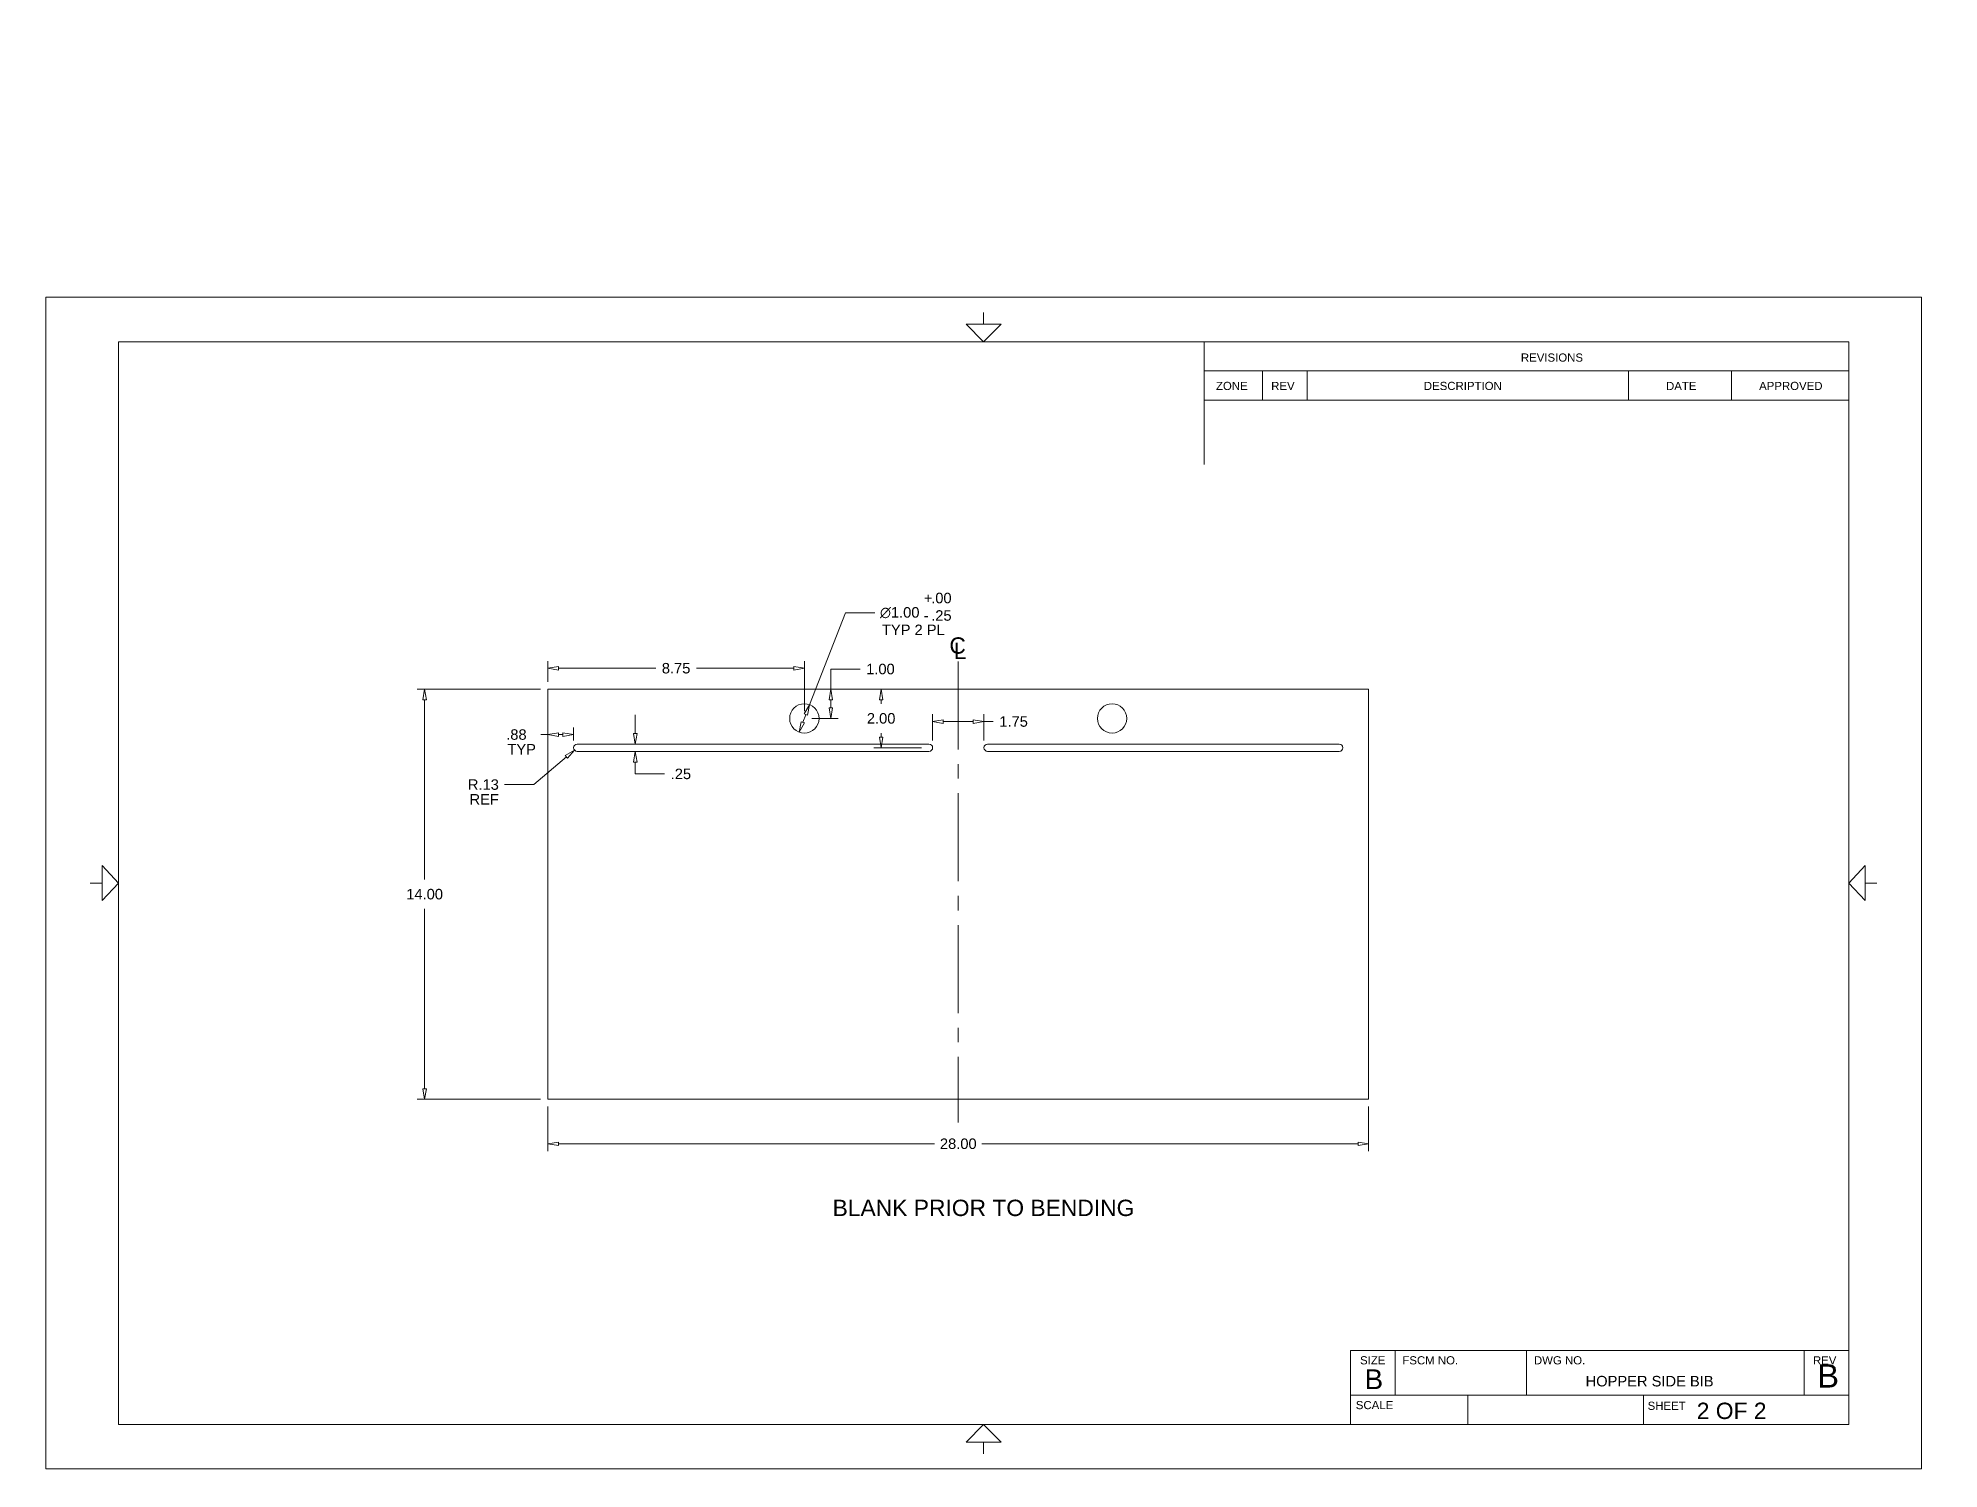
# Model space of a CAD drawing. Header units: inches. Extents: x -0.1 to 16.1, y 0 to 12.2.
import ezdxf

# ---------------------------------------------------------------- set-up
doc = ezdxf.new("R2010")
doc.units = ezdxf.units.IN
doc.header["$MEASUREMENT"] = 0
doc.linetypes.add('CENTER2', pattern=[1.125, 0.75, -0.125, 0.125, -0.125])
for name, color, linetype, lineweight in [('BEND CENTERS', 204, 'CENTER2', 0), ('CONTINUOUS', 7, 'Continuous', 0), ('DIMENSIONS', 7, 'Continuous', 0), ('VISIBLE', 7, 'Continuous', 0)]:
    doc.layers.add(name, color=color, linetype=linetype, lineweight=lineweight)
doc.styles.get("Standard").update_dxf_attribs({"font": 'txt', "height": 0.125})
doc.dimstyles.get("Standard").update_dxf_attribs({"dimtxt": 0.18, "dimasz": 0.18, "dimexe": 0.18, "dimexo": 0.0625, "dimgap": 0.09, "dimtad": 0, "dimtih": 1, "dimtoh": 1, "dimdec": 4, "dimzin": 0, "dimdsep": 46, "dimtxsty": 'Standard', "dimcen": 0.09, "dimadec": 0, "dimazin": 0, "dimtfac": 1, "dimtdec": 4, "dimtofl": 0, "dimtmove": 0, "dimatfit": 3, "dimfxl": 1, "dimtolj": 1, "dimtzin": 0, "dimarcsym": 0})

# ---------------------------------------------------------------- blocks, each defined once
blk = doc.blocks.new('D1')
at = {"layer": 'DIMENSIONS'}
for p, q in [((4.284, 3.092), (4.284, 2.713)), ((11.284, 3.092), (11.284, 2.713)), ((4.374, 2.775), (7.582, 2.775)), ((11.194, 2.775), (7.985, 2.775))]:
    blk.add_line(p, q, dxfattribs=at)
for points in [[(4.284, 2.775), (4.374, 2.79), (4.374, 2.76), (4.284, 2.775)], [(11.284, 2.775), (11.194, 2.76), (11.194, 2.79), (11.284, 2.775)]]:
    blk.add_lwpolyline(points, dxfattribs=at)
at = {"layer": 'DIMENSIONS', "insert": (7.784, 2.775), "char_height": 0.08958, "attachment_point": 5}
for s in ['{\\fArial|b0|i0|c0|p0;28.00}{\\fMS Shell Dlg|b0|i0|c0|p0;\\H0.9444444x;}', '{\\fArial|b0|i0|c0|p0;}', '{\\fArial|b0|i0|c0|p0;}']:
    blk.add_mtext(s, dxfattribs=at)
blk = doc.blocks.new('D2')
at = {"layer": 'DIMENSIONS'}
for p, q in [((4.221, 6.655), (3.169, 6.655)), ((3.232, 6.565), (3.232, 5.03)), ((3.232, 3.245), (3.232, 4.78)), ((4.221, 3.155), (3.169, 3.155))]:
    blk.add_line(p, q, dxfattribs=at)
for points in [[(3.232, 6.655), (3.247, 6.565), (3.217, 6.565), (3.232, 6.655)], [(3.232, 3.155), (3.217, 3.245), (3.247, 3.245), (3.232, 3.155)]]:
    blk.add_lwpolyline(points, dxfattribs=at)
at = {"layer": 'DIMENSIONS', "insert": (3.232, 4.905), "char_height": 0.08958, "attachment_point": 5}
for s in ['{\\fArial|b0|i0|c0|p0;14.00}{\\fMS Shell Dlg|b0|i0|c0|p0;\\H0.9444444x;}', '{\\fArial|b0|i0|c0|p0;}', '{\\fArial|b0|i0|c0|p0;}']:
    blk.add_mtext(s, dxfattribs=at)
blk = doc.blocks.new('D3')
at = {"layer": 'DIMENSIONS'}
for p, q in [((6.516, 6.521), (6.821, 7.307)), ((7.071, 7.307), (6.821, 7.307)), ((6.458, 6.372), (6.484, 6.437))]:
    blk.add_line(p, q, dxfattribs=at)
for points in [[(6.516, 6.521), (6.498, 6.432), (6.47, 6.443), (6.516, 6.521)], [(6.426, 6.288), (6.444, 6.377), (6.472, 6.367), (6.426, 6.288)]]:
    blk.add_lwpolyline(points, dxfattribs=at)
at = {"layer": 'DIMENSIONS', "char_height": 0.08958}
for s, insert, attachment_point in [('{\\fArial|b0|i0|c0|p0;+}{\\fArial|b0|i0|c0|p0;}', (7.49, 7.432), 4), ('{\\fArial|b0|i0|c0|p0;.00}{\\fArial|b0|i0|c0|p0;}', (7.553, 7.432), 4), ('{\\fAlibre Symbols|b0|i0|c0|p0;n}{\\fArial|b0|i0|c0|p0;1.00}{\\fMS Shell Dlg|b0|i0|c0|p0;\\H0.9444444x;}', (7.453, 7.307), 6), ('{\\fArial|b0|i0|c0|p0;}', (7.303, 7.307), 5), ('{\\fArial|b0|i0|c0|p0;.25}{\\fArial|b0|i0|c0|p0;}', (7.553, 7.283), 4), ('{\\fArial|b0|i0|c0|p0;}', (7.705, 7.307), 4), ('{\\fArial|b0|i0|c0|p0;TYP 2 PL}{\\fArial|b0|i0|c0|p0;}', (7.133, 7.161), 4), ('{\\fArial|b0|i0|c0|p0;-}{\\fArial|b0|i0|c0|p0;}', (7.49, 7.283), 4)]:
    blk.add_mtext(s, dxfattribs=dict(at, insert=insert, attachment_point=attachment_point))
blk = doc.blocks.new('D4')
at = {"layer": 'DIMENSIONS'}
for p, q in [((4.284, 6.717), (4.284, 6.895)), ((4.374, 6.833), (5.204, 6.833)), ((6.381, 6.833), (5.551, 6.833)), ((6.471, 6.467), (6.471, 6.895))]:
    blk.add_line(p, q, dxfattribs=at)
for points in [[(4.284, 6.833), (4.374, 6.848), (4.374, 6.818), (4.284, 6.833)], [(6.471, 6.833), (6.381, 6.818), (6.381, 6.848), (6.471, 6.833)]]:
    blk.add_lwpolyline(points, dxfattribs=at)
at = {"layer": 'DIMENSIONS', "insert": (5.377, 6.833), "char_height": 0.08958, "attachment_point": 5}
for s in ['{\\fArial|b0|i0|c0|p0;8.75}{\\fMS Shell Dlg|b0|i0|c0|p0;\\H0.9444444x;}', '{\\fArial|b0|i0|c0|p0;}', '{\\fArial|b0|i0|c0|p0;}']:
    blk.add_mtext(s, dxfattribs=at)
blk = doc.blocks.new('D5')
at = {"layer": 'DIMENSIONS'}
for p, q in [((6.697, 6.826), (6.947, 6.826)), ((6.697, 6.655), (6.697, 6.826)), ((4.346, 6.655), (6.759, 6.655)), ((6.697, 6.495), (6.697, 6.565)), ((6.534, 6.405), (6.759, 6.405))]:
    blk.add_line(p, q, dxfattribs=at)
for points in [[(6.697, 6.655), (6.712, 6.565), (6.682, 6.565), (6.697, 6.655)], [(6.697, 6.405), (6.682, 6.495), (6.712, 6.495), (6.697, 6.405)]]:
    blk.add_lwpolyline(points, dxfattribs=at)
at = {"layer": 'DIMENSIONS', "insert": (7.12, 6.826), "char_height": 0.08958, "attachment_point": 5}
for s in ['{\\fArial|b0|i0|c0|p0;1.00}{\\fMS Shell Dlg|b0|i0|c0|p0;\\H0.9444444x;}', '{\\fArial|b0|i0|c0|p0;}', '{\\fArial|b0|i0|c0|p0;}']:
    blk.add_mtext(s, dxfattribs=at)
blk = doc.blocks.new('D6')
at = {"layer": 'DIMENSIONS'}
for p, q in [((5.029, 6.276), (5.029, 6.436)), ((5.029, 6.033), (5.029, 5.931)), ((5.029, 5.931), (5.279, 5.931))]:
    blk.add_line(p, q, dxfattribs=at)
for points in [[(5.029, 6.186), (5.014, 6.276), (5.044, 6.276), (5.029, 6.186)], [(5.029, 6.123), (5.044, 6.033), (5.014, 6.033), (5.029, 6.123)]]:
    blk.add_lwpolyline(points, dxfattribs=at)
at = {"layer": 'DIMENSIONS', "insert": (5.418, 5.931), "char_height": 0.08958, "attachment_point": 5}
for s in ['{\\fArial|b0|i0|c0|p0;.25}{\\fMS Shell Dlg|b0|i0|c0|p0;\\H0.9444444x;}', '{\\fArial|b0|i0|c0|p0;}', '{\\fArial|b0|i0|c0|p0;}']:
    blk.add_mtext(s, dxfattribs=at)
blk = doc.blocks.new('D7')
at = {"layer": 'DIMENSIONS'}
for p, q in [((7.565, 6.217), (7.565, 6.44)), ((7.655, 6.378), (7.912, 6.378)), ((8.002, 6.217), (8.002, 6.44)), ((8.002, 6.378), (8.082, 6.378)), ((8.082, 6.378), (8.082, 6.378))]:
    blk.add_line(p, q, dxfattribs=at)
for points in [[(7.565, 6.378), (7.655, 6.393), (7.655, 6.363), (7.565, 6.378)], [(8.002, 6.378), (7.912, 6.363), (7.912, 6.393), (8.002, 6.378)]]:
    blk.add_lwpolyline(points, dxfattribs=at)
at = {"layer": 'DIMENSIONS', "insert": (8.256, 6.378), "char_height": 0.08958, "attachment_point": 5}
for s in ['{\\fArial|b0|i0|c0|p0;1.75}{\\fMS Shell Dlg|b0|i0|c0|p0;\\H0.9444444x;}', '{\\fArial|b0|i0|c0|p0;}', '{\\fArial|b0|i0|c0|p0;}']:
    blk.add_mtext(s, dxfattribs=at)
blk = doc.blocks.new('D8')
at = {"layer": 'DIMENSIONS'}
for p, q in [((4.284, 6.592), (4.284, 6.204)), ((4.502, 6.217), (4.502, 6.329)), ((4.223, 6.267), (4.223, 6.267)), ((4.284, 6.267), (4.223, 6.267)), ((4.412, 6.267), (4.374, 6.267))]:
    blk.add_line(p, q, dxfattribs=at)
for points in [[(4.284, 6.267), (4.374, 6.282), (4.374, 6.252), (4.284, 6.267)], [(4.502, 6.267), (4.412, 6.252), (4.412, 6.282), (4.502, 6.267)]]:
    blk.add_lwpolyline(points, dxfattribs=at)
at = {"layer": 'DIMENSIONS', "char_height": 0.08958}
for s, insert, attachment_point in [('{\\fArial|b0|i0|c0|p0;.88}{\\fMS Shell Dlg|b0|i0|c0|p0;\\H0.9444444x;}', (4.015, 6.267), 5), ('{\\fArial|b0|i0|c0|p0;TYP}{\\fArial|b0|i0|c0|p0;}', (3.938, 6.142), 4), ('{\\fArial|b0|i0|c0|p0;}', (4.015, 6.267), 5)]:
    blk.add_mtext(s, dxfattribs=dict(at, insert=insert, attachment_point=attachment_point))
blk = doc.blocks.new('D9')
at = {"layer": 'DIMENSIONS'}
for p in [(4.441, 6.076), (3.914, 5.84)]:
    blk.add_line(p, (4.164, 5.84), dxfattribs=at)
blk.add_lwpolyline([(4.51, 6.134), (4.451, 6.065), (4.431, 6.088), (4.51, 6.134)], dxfattribs=at)
at = {"layer": 'DIMENSIONS', "char_height": 0.08958}
for s, insert, attachment_point in [('{\\fArial|b0|i0|c0|p0;R.13}{\\fMS Shell Dlg|b0|i0|c0|p0;\\H0.9444444x;}', (3.733, 5.84), 5), ('{\\fArial|b0|i0|c0|p0;}', (3.733, 5.84), 5), ('{\\fArial|b0|i0|c0|p0;REF}{\\fArial|b0|i0|c0|p0;}', (3.615, 5.715), 4)]:
    blk.add_mtext(s, dxfattribs=dict(at, insert=insert, attachment_point=attachment_point))
blk = doc.blocks.new('D10')
at = {"layer": 'DIMENSIONS'}
for p, q in [((4.346, 6.655), (7.188, 6.655)), ((7.126, 6.565), (7.126, 6.53)), ((7.126, 6.245), (7.126, 6.28)), ((7.471, 6.155), (7.063, 6.155))]:
    blk.add_line(p, q, dxfattribs=at)
for points in [[(7.126, 6.655), (7.141, 6.565), (7.111, 6.565), (7.126, 6.655)], [(7.126, 6.155), (7.111, 6.245), (7.141, 6.245), (7.126, 6.155)]]:
    blk.add_lwpolyline(points, dxfattribs=at)
at = {"layer": 'DIMENSIONS', "insert": (7.126, 6.405), "char_height": 0.08958, "attachment_point": 5}
for s in ['{\\fArial|b0|i0|c0|p0;2.00}{\\fMS Shell Dlg|b0|i0|c0|p0;\\H0.9444444x;}', '{\\fArial|b0|i0|c0|p0;}', '{\\fArial|b0|i0|c0|p0;}']:
    blk.add_mtext(s, dxfattribs=at)
blk = doc.blocks.new('BLOCK0')
at = {"layer": 'CONTINUOUS'}
for p, q in [((16, 10), (0, 10)), ((0, 10), (0, 0)), ((16, 0), (16, 10)), ((8, 9.87), (8, 9.77)), ((15.38, 9.62), (0.62, 9.62)), ((0.62, 9.62), (0.62, 0.38)), ((9.88, 9.62), (9.88, 8.573)), ((15.38, 0.38), (15.38, 9.62)), ((9.88, 9.37), (15.38, 9.37)), ((10.38, 9.12), (10.38, 9.37)), ((10.76, 9.12), (10.76, 9.37)), ((13.5, 9.12), (13.5, 9.37)), ((14.38, 9.12), (14.38, 9.37)), ((9.88, 9.12), (15.38, 9.12)), ((0.38, 5), (0.48, 5)), ((15.62, 5), (15.52, 5)), ((11.13, 1.01), (15.38, 1.01)), ((11.13, 0.38), (11.13, 1.01)), ((11.51, 0.63), (11.51, 1.01)), ((12.63, 0.63), (12.63, 1.01)), ((15, 0.63), (15, 1.01)), ((11.13, 0.63), (15.38, 0.63)), ((12.13, 0.38), (12.13, 0.63)), ((13.63, 0.38), (13.63, 0.63)), ((0.62, 0.38), (15.38, 0.38)), ((8, 0.13), (8, 0.23)), ((0, 0), (16, 0))]:
    blk.add_line(p, q, dxfattribs=at)
for points in [[(7.85, 9.77), (8.15, 9.77), (8, 9.62), (8, 9.62), (7.85, 9.77)], [(0.48, 4.85), (0.48, 5.15), (0.62, 5), (0.62, 5), (0.48, 4.85)], [(15.52, 4.85), (15.52, 5.15), (15.38, 5), (15.38, 5), (15.52, 4.85)], [(7.85, 0.23), (8.15, 0.23), (8, 0.38), (8, 0.38), (7.85, 0.23)]]:
    blk.add_lwpolyline(points, dxfattribs=at)
at = {"layer": 'CONTINUOUS', "attachment_point": 4}
for s, insert, char_height in [('{\\fArial|b0|i0|c0|p0;\\C7;REVISIONS}{\\fArial|b0|i0|c0|p0;\\C7;}', (12.583, 9.484), 0.06968), ('{\\fArial|b0|i0|c0|p0;\\C7;ZONE}{\\fArial|b0|i0|c0|p0;\\C7;}', (9.982, 9.242), 0.06968), ('{\\fArial|b0|i0|c0|p0;\\C7;REV}{\\fArial|b0|i0|c0|p0;\\C7;}', (10.453, 9.242), 0.06968), ('{\\fArial|b0|i0|c0|p0;\\C7;DESCRIPTION}{\\fArial|b0|i0|c0|p0;\\C7;}', (11.755, 9.242), 0.06968), ('{\\fArial|b0|i0|c0|p0;\\C7;DATE}{\\fArial|b0|i0|c0|p0;\\C7;}', (13.821, 9.242), 0.06968), ('{\\fArial|b0|i0|c0|p0;\\C7;APPROVED}{\\fArial|b0|i0|c0|p0;\\C7;}', (14.615, 9.242), 0.06968), ('{\\fArial|b0|i0|c0|p0;\\C7;}', (-0.066, 6.073), 0.20903), ('{\\fArial|b0|i0|c0|p0;\\C7;}', (-0.066, 3.073), 0.20903), ('{\\fArial|b0|i0|c0|p0;\\C7;SIZE}{\\fArial|b0|i0|c0|p0;\\C7;}', (11.211, 0.927), 0.06968), ('{\\fArial|b0|i0|c0|p0;\\C7;B}{\\fArial|b0|i0|c0|p0;\\C7;}', (11.25, 0.766), 0.16921), ('{\\fArial|b0|i0|c0|p0;\\C7;FSCM NO.}{\\fArial|b0|i0|c0|p0;\\C7;}', (11.572, 0.927), 0.06968), ('{\\fArial|b0|i0|c0|p0;\\C7;DWG NO.}{\\fArial|b0|i0|c0|p0;\\C7;}', (12.694, 0.927), 0.06968), ('{\\fArial|b0|i0|c0|p0;\\C7;REV}{\\fArial|b0|i0|c0|p0;\\C7;}', (15.074, 0.927), 0.06968), ('{\\fArial|b0|i0|c0|p0;\\C7;HOPPER SIDE BIB}{\\fArial|b0|i0|c0|p0;\\C7;}', (13.135, 0.749), 0.08958), ('{\\fArial|b0|i0|c0|p0;\\C7;SCALE}{\\fArial|b0|i0|c0|p0;\\C7;}', (11.175, 0.545), 0.06968), ('{\\fArial|b0|i0|c0|p0;\\C7;SHEET}{\\fArial|b0|i0|c0|p0;\\C7;}', (13.664, 0.539), 0.06968), ('{\\fArial|b0|i0|c0|p0;\\C7;}', (-0.066, 0.073), 0.20903)]:
    blk.add_mtext(s, dxfattribs=dict(at, insert=insert, char_height=char_height))

msp = doc.modelspace()

# ---------------------------------------------------------------- linework, layer by layer
at = {"layer": 'BEND CENTERS'}
msp.add_line((7.784, 6.891), (7.784, 2.958), dxfattribs=at)
at = {"layer": 'VISIBLE'}
for p, q in [((4.284, 3.155), (4.284, 6.655)), ((4.284, 6.655), (11.284, 6.655)), ((11.284, 6.655), (11.284, 3.155)), ((4.534, 6.186), (7.534, 6.186)), ((8.034, 6.186), (11.034, 6.186)), ((7.534, 6.123), (4.534, 6.123)), ((11.034, 6.123), (8.034, 6.123)), ((11.284, 3.155), (4.284, 3.155))]:
    msp.add_line(p, q, dxfattribs=at)
for centre in [(6.471, 6.405), (9.096, 6.405)]:
    msp.add_circle(centre, 0.125, dxfattribs=at)
for centre, start, end in [((4.534, 6.155), 90, 270), ((7.534, 6.155), 270, 90), ((8.034, 6.155), 90, 270), ((11.034, 6.155), 270, 90)]:
    msp.add_arc(centre, 0.0312, start, end, dxfattribs=at)

# ---------------------------------------------------------------- block references
at = {"layer": 'CONTINUOUS'}
msp.add_blockref('BLOCK0', (0, 0), dxfattribs=at)

# ---------------------------------------------------------------- texts
at = {"layer": 'BEND CENTERS', "attachment_point": 1}
for s, insert, char_height in [('{\\fArial|b0|i0|c0|p0;\\C7;C}{\\fArial|b0|i0|c0|p0;\\C7;\\H0.642857134x;}', (7.708, 7.097), 0.13935), ('{\\fArial|b0|i0|c0|p0;\\C7;L}{\\fArial|b0|i0|c0|p0;\\C7;\\H0.642857134x;}', (7.746, 7.051), 0.13935), ('{\\fArial|b0|i0|c0|p0;\\C7;BLANK PRIOR TO BENDING}{\\fArial|b0|i0|c0|p0;\\C7;\\H0.642857134x;}', (6.712, 2.298), 0.13935), ('{\\fArial|b0|i0|c0|p0;\\C7;B}{\\fArial|b0|i0|c0|p0;\\C7;\\H0.45x;}', (15.111, 0.894), 0.19907), ('{\\fArial|b0|i0|c0|p0;\\C7;2 OF 2}{\\fArial|b0|i0|c0|p0;\\C7;\\H0.642857134x;}', (14.083, 0.566), 0.13935)]:
    msp.add_mtext(s, dxfattribs=dict(at, insert=insert, char_height=char_height))

# ---------------------------------------------------------------- dimensions: what is measured, and where the dimension line sits
at = {"layer": 'DIMENSIONS'}
dim = msp.add_diameter_dim_2p(p1=(6.407, 6.297), p2=(6.535, 6.512), text='<>TYP 2 PL\\P', dimstyle='Standard', override={"dimtxt": 0.089583, "dimtad": 0, "dimdec": 2, "dimzin": 0, "dimse1": 0, "dimse2": 0, "dimsd1": 0, "dimsd2": 0, "dimadec": 2, "dimazin": 0, "dimtol": 0, "dimlim": 0, "dimtp": 0.00019685, "dimtm": 0.25, "dimtdec": 2}, dxfattribs=at)
dim.commit()
dim.dimension.update_dxf_attribs({"geometry": 'D3', "text_midpoint": (16.149, 12.211)})
for p1, p2, angle, override, picture, middle, turn in [((4.284, 6.655), (6.471, 6.405), 180, {"dimtxt": 0.089583, "dimtad": 0, "dimdec": 2, "dimzin": 0, "dimse1": 0, "dimse2": 0, "dimsd1": 0, "dimsd2": 0, "dimadec": 2, "dimazin": 0, "dimtol": 0, "dimlim": 0, "dimtp": 0.00019685, "dimtm": 7.87402e-05, "dimtdec": 2}, 'D4', (13.161, 11.737), 180), ((4.284, 6.655), (6.471, 6.405), 90, {"dimtxt": 0.089583, "dimtad": 0, "dimdec": 2, "dimzin": 0, "dimse1": 0, "dimse2": 0, "dimsd1": 0, "dimsd2": 0, "dimadec": 2, "dimazin": 0, "dimtol": 0, "dimlim": 0, "dimtp": 0.00019685, "dimtm": 7.87402e-05, "dimtdec": 2}, 'D5', (14.904, 11.73), 90), ((4.284, 6.655), (7.534, 6.155), 90, {"dimtxt": 0.089583, "dimtad": 0, "dimdec": 2, "dimzin": 0, "dimse1": 0, "dimse2": 0, "dimsd1": 0, "dimsd2": 0, "dimadec": 2, "dimazin": 0, "dimtol": 0, "dimlim": 0, "dimtp": 0.00019685, "dimtm": 7.87402e-05, "dimtdec": 2}, 'D10', (14.909, 11.309), 90), ((4.534, 6.186), (4.534, 6.123), 90, {"dimtxt": 0.089583, "dimtad": 0, "dimdec": 2, "dimzin": 0, "dimse1": 1, "dimse2": 1, "dimsd1": 0, "dimsd2": 0, "dimadec": 2, "dimazin": 0, "dimtol": 0, "dimlim": 0, "dimtp": 0.00019685, "dimtm": 7.87402e-05, "dimtdec": 2}, 'D6', (13.202, 10.836), 90), ((4.284, 3.155), (4.284, 6.655), 90, {"dimtxt": 0.089583, "dimtad": 0, "dimdec": 2, "dimzin": 0, "dimse1": 0, "dimse2": 0, "dimsd1": 0, "dimsd2": 0, "dimadec": 2, "dimazin": 0, "dimtol": 0, "dimlim": 0, "dimtp": 0.00019685, "dimtm": 7.87402e-05, "dimtdec": 2}, 'D2', (11.015, 9.809), 90), ((11.284, 3.155), (4.284, 3.155), 180, {"dimtxt": 0.089583, "dimtad": 0, "dimdec": 2, "dimzin": 0, "dimse1": 0, "dimse2": 0, "dimsd1": 0, "dimsd2": 0, "dimadec": 2, "dimazin": 0, "dimtol": 0, "dimlim": 0, "dimtp": 0.00019685, "dimtm": 7.87402e-05, "dimtdec": 2}, 'D1', (15.567, 7.68), 180)]:
    dim = msp.add_linear_dim(base=(0, 0), p1=p1, p2=p2, angle=angle, dimstyle='Standard', override=override, dxfattribs=at)
    dim.commit()
    dim.dimension.update_dxf_attribs({"geometry": picture, "text_midpoint": middle, "text_rotation": turn})
dim = msp.add_linear_dim(base=(0, 0), p1=(7.565, 6.155), p2=(8.002, 6.155), dimstyle='Standard', override={"dimtxt": 0.089583, "dimtad": 0, "dimdec": 2, "dimzin": 0, "dimse1": 0, "dimse2": 0, "dimsd1": 0, "dimsd2": 0, "dimadec": 2, "dimazin": 0, "dimtol": 0, "dimlim": 0, "dimtp": 0.00019685, "dimtm": 7.87402e-05, "dimtdec": 2}, dxfattribs=at)
dim.commit()
dim.dimension.update_dxf_attribs({"geometry": 'D7', "text_midpoint": (16.04, 11.282)})
dim = msp.add_linear_dim(base=(0, 0), p1=(4.284, 6.655), p2=(4.502, 6.155), angle=180, text='<>TYP\\P', dimstyle='Standard', override={"dimtxt": 0.089583, "dimtad": 0, "dimdec": 2, "dimzin": 0, "dimse1": 0, "dimse2": 0, "dimsd1": 0, "dimsd2": 0, "dimadec": 2, "dimazin": 0, "dimtol": 0, "dimlim": 0, "dimtp": 0.00019685, "dimtm": 7.87402e-05, "dimtdec": 2}, dxfattribs=at)
dim.commit()
dim.dimension.update_dxf_attribs({"geometry": 'D8', "text_midpoint": (11.798, 11.172), "text_rotation": 180})
dim = msp.add_radius_dim(center=(4.534, 6.155), mpoint=(4.506, 6.139), text='<>REF\\P', dimstyle='Standard', override={"dimtxt": 0.089583, "dimtad": 0, "dimdec": 2, "dimzin": 0, "dimse1": 0, "dimse2": 0, "dimsd1": 0, "dimsd2": 0, "dimadec": 2, "dimazin": 0, "dimtol": 0, "dimlim": 0, "dimtp": 0.00019685, "dimtm": 7.87402e-05, "dimtdec": 2}, dxfattribs=at)
dim.commit()
dim.dimension.update_dxf_attribs({"geometry": 'D9', "text_midpoint": (11.517, 10.745)})

doc.saveas('drawing.dxf')
